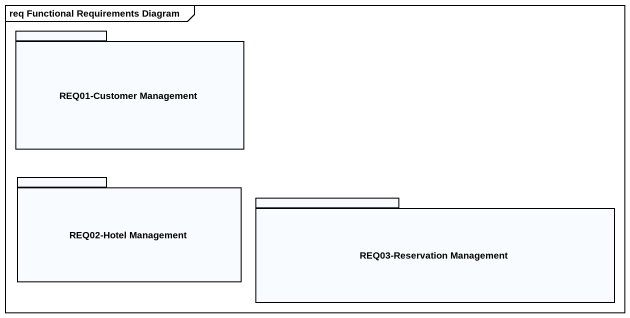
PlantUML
@startuml
mainframe req Functional Requirements Diagram
package "REQ01-Customer Management" as REQ01_Customer_Management {
}
package "REQ02-Hotel Management" as REQ02_Hotel_Management {
}
package "REQ03-Reservation Management" as REQ03_Reservation_Management {
}
@enduml
